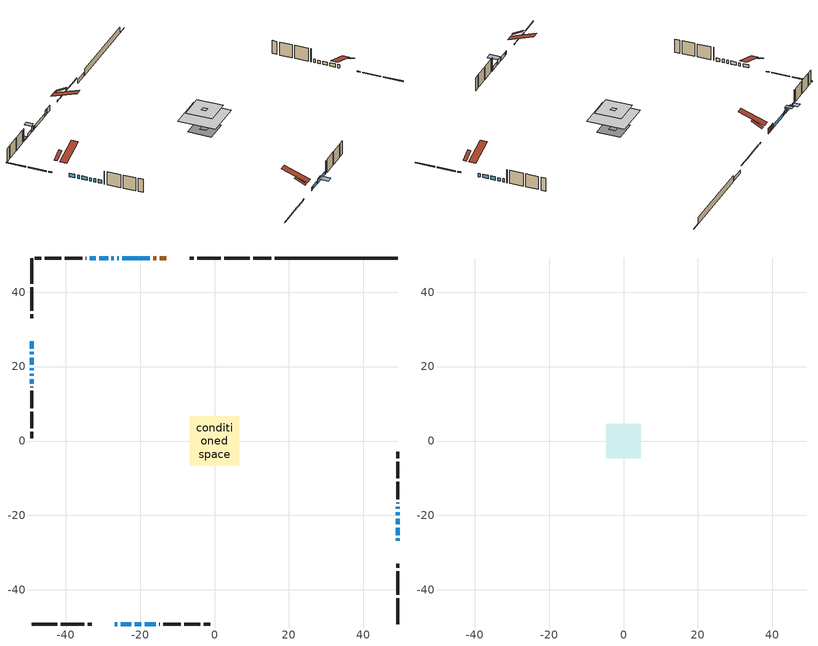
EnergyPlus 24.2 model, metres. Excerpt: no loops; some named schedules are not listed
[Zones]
conditioned space
 floor outside (Floor1 construction): -1.04,-1.04 -1.04,1.04 1.04,1.04 1.04,-1.04 z1.18
 floor outside (Floor10 construction): -0.44,-0.44 -0.44,0.44 0.44,0.44 0.44,-0.44 z1.18
 floor outside (Floor2 construction): -0.46,-0.46 -0.46,0.46 0.46,0.46 0.46,-0.46 z1.18
 floor outside (Floor3 construction): -0.3,-0.3 -0.3,0.3 0.3,0.3 0.3,-0.3 z1.18
 floor outside (Floor6 construction): -0.32,-0.32 -0.32,0.32 0.32,0.32 0.32,-0.32 z1.18
 floor outside (Floor7 construction): -0.29,-0.29 -0.29,0.29 0.29,0.29 0.29,-0.29 z1.18
 floor outside (Floor8 construction): -0.28,-0.28 -0.28,0.28 0.28,0.28 0.28,-0.28 z1.18
 floor outside (Floor9 construction): -0.29,-0.29 -0.29,0.29 0.29,0.29 0.29,-0.29 z1.18
 floor adiabatic (Floor16 construction): -1.14,-1.14 -1.14,1.14 1.14,1.14 1.14,-1.14 z1.18
 floor adiabatic (AdiabaticFloorConstruction): -6.6,-6.6 -6.6,6.6 6.6,6.6 6.6,-6.6 z3.62
 floor foundation (Slab1 construction): -4.2,-4.2 -4.2,4.2 4.2,4.2 4.2,-4.2 z-1.18
 floor foundation (Slab2 construction): -1.14,-1.14 -1.14,1.14 1.14,1.14 1.14,-1.14 z-1.05
 wall outside (RimJoist1 construction): 9.52,49.17 2.62,49.17 / -49.17,-49.17 -42.27,-49.17 / -49.17,49.17 -49.17,42.27 / 49.17,-49.17 49.17,-42.27 z1.18:1.48
 wall outside (RimJoist2 construction): 1.69,49.17 -4.69,49.17 / -41.34,-49.17 -34.96,-49.17 / -49.17,41.34 -49.17,34.96 / 49.17,-41.34 49.17,-34.96 z1.18:1.48
 wall outside (RimJoist3 construction): -5.62,49.17 -6.61,49.17 / -34.04,-49.17 -33.04,-49.17 / -49.17,34.04 -49.17,33.04 / 49.17,-34.04 49.17,-33.04 z1.18:1.48
 wall outside (AdiabaticWallConstruction 1): -12.9,49.17 -14.77,49.17 / -15.7,49.17 -16.51,49.17 z1.18:3.21
 wall outside (AdiabaticWallConstruction): -26.76,-49.17 -26.12,-49.17 / -49.17,26.75 -49.17,24.85 / -17.44,49.17 -24.75,49.17 / -25.68,49.17 -26.19,49.17 / -49.17,23.92 -49.17,23.36 / 49.17,-26.76 49.17,-26.19 / -28.61,49.17 -31.03,49.17 / -25.19,-49.17 -22.4,-49.17 / -49.17,22.43 -49.17,20.53 / 49.17,-25.27 49.17,-23.36 / 49.17,-22.43 49.17,-20.84 / 49.17,-19.92 49.17,-19.12 / -49.17,19.6 -49.17,19.04 / -49.17,18.11 -49.17,17.54 / 49.17,-18.19 49.17,-17.63 / -49.17,16.61 -49.17,15.45 / -18.72,-49.17 -15.81,-49.17 z1.18:2.4; -27.12,49.17 -27.68,49.17 z1.18:3.21; -21.48,-49.17 -19.65,-49.17 z1.18:2.7; -31.95,49.17 -33.56,49.17 z1.18:1.49
 wall outside (Wall1 construction): -34.48,49.17 -34.6,49.17 / -14.88,-49.17 -14.77,-49.17 / -49.17,14.52 -49.17,14.4 / 49.17,-16.7 49.17,-16.59 z1.18:6.06
 wall outside (Wall2 construction): -35.53,49.17 -40.26,49.17 / -13.84,-49.17 -9.11,-49.17 / -49.17,13.48 -49.17,8.75 / 49.17,-15.66 49.17,-10.93 z1.18:6.06
 wall outside (Wall3 construction): -41.19,49.17 -45.57,49.17 / -8.18,-49.17 -3.79,-49.17 / -49.17,7.82 -49.17,3.43 / 49.17,-10 49.17,-5.61 z1.18:6.06
 wall outside (Wall4 construction): -46.5,49.17 -48.24,49.17 / -2.86,-49.17 -1.12,-49.17 / -49.17,2.5 -49.17,0.76 / 49.17,-4.68 49.17,-2.95 z1.18:6.06
 wall foundation (FoundationWall1 construction): 16.22,49.17,-1.18 16.22,49.17,1.18 45.31,49.17,1.18 45.31,49.17,-1.08 49.17,49.17,-1.08 49.17,49.17,-1.18
 wall foundation (FoundationWall2 construction): 15.29,49.17 10.45,49.17 z-1.05:0.15
 window (WindowConstruction 12): -26.75,-49.17 -26.12,-49.17 z1.18:2.4
 window (WindowConstruction 3): -49.17,26.75 -49.17,24.85 z1.18:2.4
 window (WindowConstruction 4): -17.44,49.17 -24.75,49.17 z1.18:2.4
 window (WindowConstruction 5): -25.68,49.17 -26.19,49.17 z1.18:2.4
 window (WindowConstruction 13): -27.12,49.17 -27.68,49.17 z1.18:3.21
 window (WindowConstruction 6): -49.17,23.92 -49.17,23.36 z1.18:2.4
 window (WindowConstruction 7): 49.17,-26.75 49.17,-26.2 z1.18:2.4
 window (WindowConstruction 8): -28.61,49.17 -31.02,49.17 z1.18:2.4
 window (WindowConstruction 9): -25.19,-49.17 -22.4,-49.17 z1.18:2.4
 window (WindowConstruction 10): -49.17,22.43 -49.17,20.53 z1.18:2.4
 window (WindowConstruction 11): 49.17,-25.27 49.17,-23.36 z1.18:2.4
 window (WindowConstruction 15): 49.17,-22.43 49.17,-20.84 z1.18:2.4
 window (WindowConstruction 16): -21.48,-49.17 -19.65,-49.17 z1.18:2.7
 window (WindowConstruction 17): 49.17,-19.91 49.17,-19.12 z1.18:2.4
 window (WindowConstruction 14): -31.95,49.17 -33.55,49.17 z1.18:1.48
 window (WindowConstruction 18): -49.17,19.6 -49.17,19.04 z1.18:2.4
 window (WindowConstruction 19): -49.17,18.11 -49.17,17.54 z1.18:2.4
 window (WindowConstruction): 49.17,-18.19 49.17,-17.63 z1.18:2.4
 window (WindowConstruction 1): -49.17,16.61 -49.17,15.45 z1.18:2.4
 window (WindowConstruction 2): -18.72,-49.17 -15.81,-49.17 z1.18:2.4
 door (Door): -12.9,49.17 -14.77,49.17 z1.18:3.21
 door (Door 1): -15.7,49.17 -16.51,49.17 z1.18:3.21
 ceiling adiabatic (AdiabaticFloorConstruction): 6.6,-6.6 6.6,6.6 -6.6,6.6 -6.6,-6.6 z3.62
 roof outside (Roof1 construction): -8.6,49.17,6.06 -8.6,45.38,7.95 -7.54,45.38,7.95 -7.54,49.17,6.06; -31.05,-49.17,6.06 -31.05,-45.38,7.95 -32.11,-45.38,7.95 -32.11,-49.17,6.06; -49.17,31.05,6.06 -45.38,31.05,7.95 -45.38,32.11,7.95 -49.17,32.11,6.06; 49.17,-31.05,6.06 45.38,-31.05,7.95 45.38,-32.11,7.95 49.17,-32.11,6.06
attic - vented
 floor to conditioned space (Floor11 construction Reversed): -0.75,-0.75 -0.75,0.75 0.75,0.75 0.75,-0.75 z6.06
 floor to conditioned space (Floor15 construction Reversed): -4.7,-4.7 -4.7,4.7 4.7,4.7 4.7,-4.7 z6.06
 roof outside (Roof2 construction): -11.97,49.17,6.06 -11.97,39.91,9.14 -9.53,39.91,9.14 -9.53,49.17,6.06; -27.68,-49.17,6.06 -27.68,-39.91,9.14 -30.12,-39.91,9.14 -30.12,-49.17,6.06; -49.17,27.68,6.06 -39.91,27.68,9.14 -39.91,30.12,9.14 -49.17,30.12,6.06; 49.17,-27.68,6.06 39.91,-27.68,9.14 39.91,-30.12,9.14 49.17,-30.12,6.06
shading: -28.14,49.17 -26.66,49.17 -26.66,51.61 -28.14,51.61 z3.67; -19.5,-49.17 -21.62,-49.17 -21.62,-52.83 -19.5,-52.83 z2.85; -33.7,49.17 -31.8,49.17 -31.8,51.61 -33.7,51.61 z1.63
[Building]
Building 1: Terrain=Suburbs
[Site:Location]
Vancouver Intl AP_BC: Latitude {deg}=49.19; Longitude {deg}=-123.18; Time Zone {hr}=-8; Elevation {m}=4; Keep Site Location Information=Yes
[Site:GroundTemperature:Shallow]
8.06451, 6.96315, 6.87495, 7.3976, 9.49575, 11.5841, 13.3946, 14.5416, 14.639, 13.7062, 11.9418, 9.91751
[Site:WaterMainsTemperature]
Calculation Method=Schedule; Temperature Schedule=mains temperature schedule
[Material] Roughness=Rough; Thermal Absorptance=0.9
Name | Thickness {m} | Conductivity {W/m-K} | Density {kg/m3} | Specific Heat {J/kg-K} | Solar Absorptance | Visible Absorptance
asphalt or fiberglass shingles | 0.00635 | 0.162714 | 1121.4 | 1465.45 | 0.4 | 0.4
ceiling loosefill ins | 0.169333 | 0.0480833 | 16.02 | 1046.75 | 0.7 | 0.7
ceiling loosefill ins 1 | 0.254 | 0.0480833 | 16.02 | 1046.75 | 0.7 | 0.7
ceiling stud and cavity | 0.1397 | 0.131571 | 65.682 | 1177.47 | 0.7 | 0.7
ceiling stud and cavity 1 | 0.1397 | 0.138459 | 65.682 | 1177.47 | 0.7 | 0.7
concrete 4.0 in. | 0.1016 | 1.803125 | 2242.8 | 837.4 | 0.7 | 0.7
concrete 8.0 in. | 0.2032 | 1.803125 | 2242.8 | 837.4 | 0.7 | 0.7
door material | 0.04445 | 0.0451087 | 512.64 | 1214.23 | 0.7 | 0.7
exterior vertical ins | 0.0436689 | 0.029427 | 32.04 | 1214.23 | 0.7 | 0.7
exterior vertical ins 1 | 0.0378777 | 0.029427 | 32.04 | 1214.23 | 0.7 | 0.7
floor covering | 0.0127 | 0.0433444 | 54.468 | 1339.84 | 0.6 | 0.6
floor covering 1 | 0.0127 | 9.015625 | 54.468 | 1339.84 | 0.6 | 0.6
floor rigid ins; interior horizontal ins; interior horizontal ins 1; roof rigid ins; wall rigid ins | 0.051816 | 0.029427 | 32.04 | 1214.23 | 0.7 | 0.7
floor rigid ins 1; wall rigid ins 1 | 0.512978 | 0.029427 | 32.04 | 1214.23 | 0.7 | 0.7
floor stud and cavity | 0.1397 | 0.0864058 | 92.3553 | 1139.71 | 0.7 | 0.7
floor stud and cavity 1 | 0.1397 | 0.0869741 | 92.3553 | 1139.71 | 0.7 | 0.7
floor stud and cavity 2 | 0.1397 | 0.0859378 | 92.3553 | 1139.71 | 0.7 | 0.7
floor stud and cavity 3 | 0.1397 | 0.0865944 | 92.3553 | 1139.71 | 0.7 | 0.7
floor stud and cavity 4 | 0.1397 | 0.0845638 | 92.3553 | 1139.71 | 0.7 | 0.7
floor stud and cavity 5 | 0.1397 | 0.086218 | 92.3553 | 1139.71 | 0.7 | 0.7
floor stud and cavity 6 | 0.1397 | 0.0855671 | 92.3553 | 1139.71 | 0.7 | 0.7
floor stud and cavity 7 | 0.0889 | 0.249691 | 50.32683 | 1063.81 | 0.7 | 0.7
floor stud and cavity 8 | 0.1397 | 1.75129 | 37.0049 | 1207.88 | 0.7 | 0.7
furniture material conditioned space 1 | 0.1524 | 0.115458 | 640.8 | 1214.23 | 0.6 | 0.6
gypsum board | 0.0127 | 0.160291 | 801 | 837.4 | 0.6 | 0.6
gypsum board 1 | 0.0127 | 0.160291 | 801 | 837.4 | 0.7 | 0.7
osb sheathing 0.5 in. | 0.0127 | 0.115458 | 512.64 | 1214.23 | 0.7 | 0.7
osb sheathing 0.75 in. | 0.01905 | 0.115458 | 512.64 | 1214.23 | 0.7 | 0.7
osb sheathing 2.0 in. | 0.0508 | 0.115458 | 512.64 | 1214.23 | 0.7 | 0.7
rim joist stud and cavity | 0.0508 | 0.0451784 | 125.044 | 1163.47 | 0.6 | 0.6
rim joist stud and cavity 1 | 0.0508 | 0.0310022 | 125.044 | 1163.47 | 0.6 | 0.6
rim joist stud and cavity 2 | 0.0508 | 0.0314072 | 125.044 | 1163.47 | 0.6 | 0.6
roof stud and cavity | 0.2032 | 0.174025 | 78.34581 | 1123.46 | 0.7 | 0.7
wall stud and cavity | 0.1397 | 0.0723889 | 139.0536 | 1170.24 | 0.7 | 0.7
wall stud and cavity 1 | 0.1397 | 0.217966 | 139.0536 | 1170.24 | 0.7 | 0.7
wall stud and cavity 2 | 0.1397 | 0.224759 | 139.0536 | 1170.24 | 0.7 | 0.7
wall stud and cavity 3 | 0.1397 | 0.319716 | 139.0536 | 1170.24 | 0.7 | 0.7
wall stud and cavity 4 | 0.0889 | 0.380278 | 52.3479 | 1209.89 | 0.7 | 0.7
wall stud and cavity 5 | 0.0889 | 0.391764 | 83.0341 | 1211.67 | 0.7 | 0.7
wood siding | 0.0254 | 0.102417 | 544.68 | 1172.36 | 0.4 | 0.4
wood siding 1; wood siding 2; wood siding 3 | 0.0254 | 0.102417 | 544.68 | 1172.36 | 0.7 | 0.7
[WindowMaterial:SimpleGlazingSystem]
Name | U-Factor {W/m2-K} | Solar Heat Gain Coefficient
WindowMaterial | 3.02467 | 0.48
WindowMaterial 1 | 3.02183 | 0.49
WindowMaterial 10 | 3.06271 | 0.54
WindowMaterial 11 | 3.00196 | 0.53
WindowMaterial 12 | 2.97868 | 0.56
WindowMaterial 13 | 2.96448 | 0.56
WindowMaterial 14 | 3.03376 | 0.47
WindowMaterial 2 | 2.989467 | 0.54
WindowMaterial 3 | 2.95142 | 0.6
WindowMaterial 4 | 3.02467 | 0.44
WindowMaterial 5 | 2.99571 | 0.51
WindowMaterial 6 | 3.02013 | 0.49
WindowMaterial 7 | 3.01388 | 0.5
WindowMaterial 8 | 4.21194 | 0.66
WindowMaterial 9 | 3.08145 | 0.53
[Construction]
AdiabaticFloorConstruction: floor stud and cavity 8, floor rigid ins 1, osb sheathing 0.75 in., floor covering
AdiabaticWallConstruction: wood siding 2, wall rigid ins 1, wall stud and cavity 4, gypsum board
AdiabaticWallConstruction 1: wood siding 3, wall rigid ins 1, wall stud and cavity 4, gypsum board
Door; Door 1: door material
Floor1 construction: floor stud and cavity, floor rigid ins, osb sheathing 0.75 in., floor covering
Floor10 construction: floor stud and cavity 6, floor rigid ins, osb sheathing 0.75 in., floor covering
Floor11 construction Reversed: gypsum board, ceiling stud and cavity, ceiling loosefill ins
Floor15 construction Reversed: gypsum board, ceiling stud and cavity 1, ceiling loosefill ins 1
Floor16 construction: floor stud and cavity 7, floor covering 1
Floor2 construction: floor stud and cavity 1, floor rigid ins, osb sheathing 0.75 in., floor covering
Floor3 construction; Floor7 construction: floor stud and cavity 2, floor rigid ins, osb sheathing 0.75 in., floor covering
Floor6 construction: floor stud and cavity 3, floor rigid ins, osb sheathing 0.75 in., floor covering
Floor8 construction: floor stud and cavity 4, floor rigid ins, osb sheathing 0.75 in., floor covering
Floor9 construction: floor stud and cavity 5, floor rigid ins, osb sheathing 0.75 in., floor covering
FoundationWall1 construction; FoundationWall2 construction: concrete 8.0 in., gypsum board 1
furniture construction conditioned space 1: furniture material conditioned space 1
PartitionWallConstruction: gypsum board, wall stud and cavity 5, gypsum board
RimJoist1 construction: wood siding 1, osb sheathing 2.0 in., rim joist stud and cavity
RimJoist2 construction: wood siding 1, osb sheathing 2.0 in., rim joist stud and cavity 1
RimJoist3 construction: wood siding 1, osb sheathing 2.0 in., rim joist stud and cavity 2
Roof1 construction: asphalt or fiberglass shingles, roof rigid ins, osb sheathing 0.75 in., roof stud and cavity, gypsum board
Roof2 construction: asphalt or fiberglass shingles
Slab1 construction; Slab2 construction: concrete 4.0 in.
Wall1 construction: wood siding, osb sheathing 0.5 in., wall stud and cavity, gypsum board
Wall2 construction: wood siding, wall rigid ins, osb sheathing 0.5 in., wall stud and cavity 1, gypsum board
Wall3 construction: wood siding, wall rigid ins, osb sheathing 0.5 in., wall stud and cavity 2, gypsum board
Wall4 construction: wood siding, wall rigid ins, osb sheathing 0.5 in., wall stud and cavity 3, gypsum board
WindowConstruction; WindowConstruction 18; WindowConstruction 6: WindowMaterial
WindowConstruction 1; WindowConstruction 2: WindowMaterial 1
WindowConstruction 10; WindowConstruction 11; WindowConstruction 3: WindowMaterial 2
WindowConstruction 12: WindowMaterial 8
WindowConstruction 13: WindowMaterial 9
WindowConstruction 14: WindowMaterial 10
WindowConstruction 15: WindowMaterial 11
WindowConstruction 16: WindowMaterial 12
WindowConstruction 17: WindowMaterial 13
WindowConstruction 19: WindowMaterial 14
WindowConstruction 4: WindowMaterial 3
WindowConstruction 5: WindowMaterial 4
WindowConstruction 7: WindowMaterial 5
WindowConstruction 8: WindowMaterial 6
WindowConstruction 9: WindowMaterial 7
[Zone] Multiplier=1; Part of Total Floor Area=Yes
Name | Volume {m3}
attic - vented | 45.3304
conditioned space | 676.7
[Space]
Name | Zone | Volume {m3}
attic - vented 1 | attic - vented | 45.3304
conditioned space 1 | conditioned space | 676.7
[ZoneInfiltration:EffectiveLeakageArea]
infil attic - vented 1: Zone or Space=attic - vented 1; Schedule=Always On Discrete; Effective Air Leakage Area {cm2}=3742.34; Stack Coefficient=0.000214706; Wind Coefficient=9.90015e-06
[ZoneMixing]
whole house fan mix: Zone or Space=attic - vented; Schedule=Always On Continuous; Design Flow Rate Calculation Method=Flow/Zone; Design Flow Rate {m3/s}=0; Source Zone or Space=conditioned space
[SurfaceProperty:ExposedFoundationPerimeter] Exposed Perimeter Calculation Method=TotalExposedPerimeter
Name | Total Exposed Perimeter {m}
Slab1 | 32.949
Slab2 | 4.84602
[InternalMass] Zone or ZoneList=conditioned space; Space or SpaceList=conditioned space 1
Name | Construction | Surface Area {m2}
furniture mass conditioned space 1 | furniture construction conditioned space 1 | 105.008
partition wall mass | PartitionWallConstruction | 257.519
[Lights]
interior lighting: Zone or ZoneList or Space or SpaceList=conditioned space 1; Schedule=interior lighting schedule; Design Level Calculation Method=LightingLevel; Lighting Level {W}=343.2; Return Air Fraction=0; Fraction Radiant=0.6; Fraction Visible=0.2; Fraction Replaceable=1
[People]
occupants: Zone or ZoneList or Space or SpaceList=conditioned space 1; Number of People Schedule=occupants schedule; Number of People Calculation Method=People; Number of People=3; Fraction Radiant=0.314171; Sensible Heat Fraction=0.56303; Activity Level Schedule=occupants activity schedule; Carbon Dioxide Generation Rate {m3/s-W}=0; Enable ASHRAE 55 Comfort Warnings=No; Mean Radiant Temperature Calculation Type=EnclosureAveraged
[ElectricEquipment] Zone or ZoneList or Space or SpaceList=conditioned space 1; Design Level Calculation Method=EquipmentLevel
Name | Schedule | Design Level {W} | Fraction Latent | Fraction Radiant | Fraction Lost
clothes dryer | clothes dryer schedule | 140.772 | 0.015 | 0.081 | 0.85
clothes washer | clothes washer schedule | 32.1985 | 0.03 | 0.162 | 0.7
cooking range | cooking range schedule | 215.147 | 0.08 | 0.432 | 0.2
dishwasher | dishwasher schedule | 66.8632 | 0.3 | 0.18 | 0.4
fridge | fridge schedule | 72.9452 | 0 | 0.6 | 0
mech vent bath fan 0 | mech vent bath fan 0 schedule | 50.2 | 0 | 0 | 1
mech vent bath fan 1 | mech vent bath fan 1 schedule | 50.2 | 0 | 0 | 1
mech vent house fan | mech vent house fan schedule | 0 | 0 | 0 | 1
mech vent house fan cfis | mech vent house fan cfis schedule | 0 | 0 | 0 | 0
mech vent range fan 0 | mech vent range fan 0 schedule | 57 | 0 | 0 | 1
misc plug loads | misc plug loads schedule | 494.7 | 0.045 | 0.513 | 0.1
whole house fan | Always On Discrete | 0 | 0 | 0 | 1
[OtherEquipment] Zone or ZoneList or Space or SpaceList=conditioned space 1; Design Level Calculation Method=EquipmentLevel
Name | Fuel Type | Schedule | Design Level {W} | Fraction Latent | Fraction Radiant | Fraction Lost
clothes dryer 1 | Electricity | clothes dryer schedule | 0 | 0.015 | 0.081 | 0.85
cooking range 1 | Electricity | cooking range schedule | 0 | 0.08 | 0.432 | 0.2
general water use latent | None | general water use schedule | 62.594 | 1 | 0 | 0
general water use sensible | None | general water use schedule | -61.6891 | 0 | 0.6 | 0
mech vent house fan latent load | None | Always On Discrete | 0 | 1 | 0 | 0
mech vent house fan sensible load | None | Always On Discrete | 0 | 0 | 0 | 0
water heater energy adjustment1 | NaturalGas | Always On Discrete | 0.01 | 0 | 0 | 1
[ZoneInfiltration:DesignFlowRate] Zone or ZoneList or Space or SpaceList=conditioned space 1; Schedule=Always On Discrete; Design Flow Rate Calculation Method=Flow/Zone; Design Flow Rate {m3/s}=0
infil flow; natural vent flow; whole house fan flow
[Foundation:Kiva] Initial Indoor Air Temperature {C}=18; Interior Horizontal Insulation Depth {m}=0; Interior Horizontal Insulation Width {m}=0.599999; Wall Depth Below Slab {m}=0.2032; Custom Block X Position 1 {m}=0.2159; Custom Block Z Position 1 {m}=0
Name | Interior Horizontal Insulation Material | Wall Height Above Grade {m} | Custom Block Material Name 1 | Custom Block Depth 1 {m}
Foundation Kiva 1 | interior horizontal ins | 1.18 | exterior vertical ins | 2.36001
Foundation Kiva 2 | interior horizontal ins 1 | 0.149992 | exterior vertical ins 1 | 1.2
[Foundation:Kiva:Settings]
Soil Conductivity {W/m-K}=0.849921; Soil Density {kg/m3}=1842.3; Soil Specific Heat {J/kg-K}=418.7; Ground Solar Absorptivity=0.9; Ground Thermal Absorptivity=0.9; Ground Surface Roughness {m}=0.03; Far-Field Width {m}=40; Deep-Ground Boundary Condition=ZeroFlux; Deep-Ground Depth {m}=40; Minimum Cell Dimension {m}=0.2; Maximum Cell Growth Coefficient=3; Simulation Timestep=Timestep
[Exterior:Lights]
exterior lighting: Schedule=exterior lighting schedule; Design Level {W}=75.6
[Schedule:Constant]
Name | Hourly Value
Always On Continuous; mech vent house fan schedule; mech vent house fan cfis schedule; Always On Discrete | 1
occupants activity schedule | 117.228
fridge schedule | 0
[Schedule:Week:Daily]
interior lighting schedule Week Rule - Jan1-Jan27: interior lighting schedule day, interior lighting schedule day, interior lighting schedule day, interior lighting schedule day, interior lighting schedule day, interior lighting schedule day, interior lighting schedule day, interior lighting schedule default day, interior lighting schedule default day, interior lighting schedule default day, interior lighting schedule default day, interior lighting schedule default day
interior lighting schedule Week Rule - Jan28-Feb3: interior lighting schedule day, interior lighting schedule day, interior lighting schedule day, interior lighting schedule day, interior lighting schedule day 1, interior lighting schedule day 1, interior lighting schedule day 1, interior lighting schedule default day, interior lighting schedule default day, interior lighting schedule default day, interior lighting schedule default day, interior lighting schedule default day
interior lighting schedule Week Rule - Feb4-Feb24: interior lighting schedule day 1, interior lighting schedule day 1, interior lighting schedule day 1, interior lighting schedule day 1, interior lighting schedule day 1, interior lighting schedule day 1, interior lighting schedule day 1, interior lighting schedule default day, interior lighting schedule default day, interior lighting schedule default day, interior lighting schedule default day, interior lighting schedule default day
interior lighting schedule Week Rule - Feb25-Mar3: interior lighting schedule day 1, interior lighting schedule day 1, interior lighting schedule day 1, interior lighting schedule day 1, interior lighting schedule day 2, interior lighting schedule day 2, interior lighting schedule day 2, interior lighting schedule default day, interior lighting schedule default day, interior lighting schedule default day, interior lighting schedule default day, interior lighting schedule default day
interior lighting schedule Week Rule - Mar4-Mar31: interior lighting schedule day 2, interior lighting schedule day 2, interior lighting schedule day 2, interior lighting schedule day 2, interior lighting schedule day 2, interior lighting schedule day 2, interior lighting schedule day 2, interior lighting schedule default day, interior lighting schedule default day, interior lighting schedule default day, interior lighting schedule default day, interior lighting schedule default day
interior lighting schedule Week Rule - Apr1-Apr28: interior lighting schedule day 3, interior lighting schedule day 3, interior lighting schedule day 3, interior lighting schedule day 3, interior lighting schedule day 3, interior lighting schedule day 3, interior lighting schedule day 3, interior lighting schedule default day, interior lighting schedule default day, interior lighting schedule default day, interior lighting schedule default day, interior lighting schedule default day
interior lighting schedule Week Rule - Apr29-May5: interior lighting schedule day 3, interior lighting schedule day 3, interior lighting schedule day 4, interior lighting schedule day 4, interior lighting schedule day 4, interior lighting schedule day 4, interior lighting schedule day 4, interior lighting schedule default day, interior lighting schedule default day, interior lighting schedule default day, interior lighting schedule default day, interior lighting schedule default day
interior lighting schedule Week Rule - May6-May26: interior lighting schedule day 4, interior lighting schedule day 4, interior lighting schedule day 4, interior lighting schedule day 4, interior lighting schedule day 4, interior lighting schedule day 4, interior lighting schedule day 4, interior lighting schedule default day, interior lighting schedule default day, interior lighting schedule default day, interior lighting schedule default day, interior lighting schedule default day
interior lighting schedule Week Rule - May27-Jun2: interior lighting schedule day 4, interior lighting schedule day 4, interior lighting schedule day 4, interior lighting schedule day 4, interior lighting schedule day 4, interior lighting schedule day 5, interior lighting schedule day 5, interior lighting schedule default day, interior lighting schedule default day, interior lighting schedule default day, interior lighting schedule default day, interior lighting schedule default day
interior lighting schedule Week Rule - Jun3-Jun30: interior lighting schedule day 5, interior lighting schedule day 5, interior lighting schedule day 5, interior lighting schedule day 5, interior lighting schedule day 5, interior lighting schedule day 5, interior lighting schedule day 5, interior lighting schedule default day, interior lighting schedule default day, interior lighting schedule default day, interior lighting schedule default day, interior lighting schedule default day
interior lighting schedule Week Rule - Jul1-Jul28: interior lighting schedule day 6, interior lighting schedule day 6, interior lighting schedule day 6, interior lighting schedule day 6, interior lighting schedule day 6, interior lighting schedule day 6, interior lighting schedule day 6, interior lighting schedule default day, interior lighting schedule default day, interior lighting schedule default day, interior lighting schedule default day, interior lighting schedule default day
interior lighting schedule Week Rule - Jul29-Aug4: interior lighting schedule day 6, interior lighting schedule day 6, interior lighting schedule day 6, interior lighting schedule day 7, interior lighting schedule day 7, interior lighting schedule day 7, interior lighting schedule day 7, interior lighting schedule default day, interior lighting schedule default day, interior lighting schedule default day, interior lighting schedule default day, interior lighting schedule default day
interior lighting schedule Week Rule - Aug5-Aug25: interior lighting schedule day 7, interior lighting schedule day 7, interior lighting schedule day 7, interior lighting schedule day 7, interior lighting schedule day 7, interior lighting schedule day 7, interior lighting schedule day 7, interior lighting schedule default day, interior lighting schedule default day, interior lighting schedule default day, interior lighting schedule default day, interior lighting schedule default day
interior lighting schedule Week Rule - Aug26-Sep1: interior lighting schedule day 7, interior lighting schedule day 7, interior lighting schedule day 7, interior lighting schedule day 7, interior lighting schedule day 7, interior lighting schedule day 7, interior lighting schedule day 8, interior lighting schedule default day, interior lighting schedule default day, interior lighting schedule default day, interior lighting schedule default day, interior lighting schedule default day
interior lighting schedule Week Rule - Sep2-Sep29: interior lighting schedule day 8, interior lighting schedule day 8, interior lighting schedule day 8, interior lighting schedule day 8, interior lighting schedule day 8, interior lighting schedule day 8, interior lighting schedule day 8, interior lighting schedule default day, interior lighting schedule default day, interior lighting schedule default day, interior lighting schedule default day, interior lighting schedule default day
interior lighting schedule Week Rule - Sep30-Oct6: interior lighting schedule day 8, interior lighting schedule day 9, interior lighting schedule day 9, interior lighting schedule day 9, interior lighting schedule day 9, interior lighting schedule day 9, interior lighting schedule day 9, interior lighting schedule default day, interior lighting schedule default day, interior lighting schedule default day, interior lighting schedule default day, interior lighting schedule default day
interior lighting schedule Week Rule - Oct7-Oct27: interior lighting schedule day 9, interior lighting schedule day 9, interior lighting schedule day 9, interior lighting schedule day 9, interior lighting schedule day 9, interior lighting schedule day 9, interior lighting schedule day 9, interior lighting schedule default day, interior lighting schedule default day, interior lighting schedule default day, interior lighting schedule default day, interior lighting schedule default day
interior lighting schedule Week Rule - Oct28-Nov3: interior lighting schedule day 9, interior lighting schedule day 9, interior lighting schedule day 9, interior lighting schedule day 9, interior lighting schedule day 10, interior lighting schedule day 10, interior lighting schedule day 10, interior lighting schedule default day, interior lighting schedule default day, interior lighting schedule default day, interior lighting schedule default day, interior lighting schedule default day
interior lighting schedule Week Rule - Nov4-Nov24: interior lighting schedule day 10, interior lighting schedule day 10, interior lighting schedule day 10, interior lighting schedule day 10, interior lighting schedule day 10, interior lighting schedule day 10, interior lighting schedule day 10, interior lighting schedule default day, interior lighting schedule default day, interior lighting schedule default day, interior lighting schedule default day, interior lighting schedule default day
interior lighting schedule Week Rule - Nov25-Dec1: interior lighting schedule day 10, interior lighting schedule day 10, interior lighting schedule day 10, interior lighting schedule day 10, interior lighting schedule day 10, interior lighting schedule day 10, interior lighting schedule day 11, interior lighting schedule default day, interior lighting schedule default day, interior lighting schedule default day, interior lighting schedule default day, interior lighting schedule default day
interior lighting schedule Week Rule - Dec2-Dec31: interior lighting schedule day 11, interior lighting schedule day 11, interior lighting schedule day 11, interior lighting schedule day 11, interior lighting schedule day 11, interior lighting schedule day 11, interior lighting schedule day 11, interior lighting schedule default day, interior lighting schedule default day, interior lighting schedule default day, interior lighting schedule default day, interior lighting schedule default day
occupants schedule Week Rule - Jan1-Dec31: occupants schedule day, occupants schedule day, occupants schedule day, occupants schedule day, occupants schedule day, occupants schedule day, occupants schedule day, occupants schedule default day, occupants schedule default day, occupants schedule default day, occupants schedule default day, occupants schedule default day
clothes dryer schedule Week Rule - Jan1-Dec31: clothes dryer schedule day, clothes dryer schedule day, clothes dryer schedule day, clothes dryer schedule day, clothes dryer schedule day, clothes dryer schedule day, clothes dryer schedule day, clothes dryer schedule default day, clothes dryer schedule default day, clothes dryer schedule default day, clothes dryer schedule default day, clothes dryer schedule default day
clothes washer schedule Week Rule - Jan1-Dec31: clothes washer schedule day, clothes washer schedule day, clothes washer schedule day, clothes washer schedule day, clothes washer schedule day, clothes washer schedule day, clothes washer schedule day, clothes washer schedule default day, clothes washer schedule default day, clothes washer schedule default day, clothes washer schedule default day, clothes washer schedule default day
cooking range schedule Week Rule - Jan1-Dec31: cooking range schedule day, cooking range schedule day, cooking range schedule day, cooking range schedule day, cooking range schedule day, cooking range schedule day, cooking range schedule day, cooking range schedule default day, cooking range schedule default day, cooking range schedule default day, cooking range schedule default day, cooking range schedule default day
dishwasher schedule Week Rule - Jan1-Dec31: dishwasher schedule day, dishwasher schedule day, dishwasher schedule day, dishwasher schedule day, dishwasher schedule day, dishwasher schedule day, dishwasher schedule day, dishwasher schedule default day, dishwasher schedule default day, dishwasher schedule default day, dishwasher schedule default day, dishwasher schedule default day
mech vent bath fan 0 schedule Week Rule - Jan1-Dec31: mech vent bath fan 0 schedule day, mech vent bath fan 0 schedule day, mech vent bath fan 0 schedule day, mech vent bath fan 0 schedule day, mech vent bath fan 0 schedule day, mech vent bath fan 0 schedule day, mech vent bath fan 0 schedule day, mech vent bath fan 0 schedule default day, mech vent bath fan 0 schedule default day, mech vent bath fan 0 schedule default day, mech vent bath fan 0 schedule default day, mech vent bath fan 0 schedule default day
mech vent bath fan 1 schedule Week Rule - Jan1-Dec31: mech vent bath fan 1 schedule day, mech vent bath fan 1 schedule day, mech vent bath fan 1 schedule day, mech vent bath fan 1 schedule day, mech vent bath fan 1 schedule day, mech vent bath fan 1 schedule day, mech vent bath fan 1 schedule day, mech vent bath fan 1 schedule default day, mech vent bath fan 1 schedule default day, mech vent bath fan 1 schedule default day, mech vent bath fan 1 schedule default day, mech vent bath fan 1 schedule default day
mech vent range fan 0 schedule Week Rule - Jan1-Dec31: mech vent range fan 0 schedule day, mech vent range fan 0 schedule day, mech vent range fan 0 schedule day, mech vent range fan 0 schedule day, mech vent range fan 0 schedule day, mech vent range fan 0 schedule day, mech vent range fan 0 schedule day, mech vent range fan 0 schedule default day, mech vent range fan 0 schedule default day, mech vent range fan 0 schedule default day, mech vent range fan 0 schedule default day, mech vent range fan 0 schedule default day
[Schedule:Year]
interior lighting schedule: interior lighting schedule Week Rule - Jan1-Jan27, 1, 1, 1, 27, interior lighting schedule Week Rule - Jan28-Feb3, 1, 28, 2, 3, interior lighting schedule Week Rule - Feb4-Feb24, 2, 4, 2, 24, interior lighting schedule Week Rule - Feb25-Mar3, 2, 25, 3, 3, interior lighting schedule Week Rule - Mar4-Mar31, 3, 4, 3, 31, interior lighting schedule Week Rule - Apr1-Apr28, 4, 1, 4, 28, interior lighting schedule Week Rule - Apr29-May5, 4, 29, 5, 5, interior lighting schedule Week Rule - May6-May26, 5, 6, 5, 26, interior lighting schedule Week Rule - May27-Jun2, 5, 27, 6, 2, interior lighting schedule Week Rule - Jun3-Jun30, 6, 3, 6, 30, interior lighting schedule Week Rule - Jul1-Jul28, 7, 1, 7, 28, interior lighting schedule Week Rule - Jul29-Aug4, 7, 29, 8, 4, interior lighting schedule Week Rule - Aug5-Aug25, 8, 5, 8, 25, interior lighting schedule Week Rule - Aug26-Sep1, 8, 26, 9, 1, interior lighting schedule Week Rule - Sep2-Sep29, 9, 2, 9, 29, interior lighting schedule Week Rule - Sep30-Oct6, 9, 30, 10, 6, interior lighting schedule Week Rule - Oct7-Oct27, 10, 7, 10, 27, interior lighting schedule Week Rule - Oct28-Nov3, 10, 28, 11, 3, interior lighting schedule Week Rule - Nov4-Nov24, 11, 4, 11, 24, interior lighting schedule Week Rule - Nov25-Dec1, 11, 25, 12, 1, interior lighting schedule Week Rule - Dec2-Dec31, 12, 2, 12, 31
occupants schedule: occupants schedule Week Rule - Jan1-Dec31, 1, 1, 12, 31
clothes dryer schedule: clothes dryer schedule Week Rule - Jan1-Dec31, 1, 1, 12, 31
clothes washer schedule: clothes washer schedule Week Rule - Jan1-Dec31, 1, 1, 12, 31
cooking range schedule: cooking range schedule Week Rule - Jan1-Dec31, 1, 1, 12, 31
dishwasher schedule: dishwasher schedule Week Rule - Jan1-Dec31, 1, 1, 12, 31
mech vent bath fan 0 schedule: mech vent bath fan 0 schedule Week Rule - Jan1-Dec31, 1, 1, 12, 31
mech vent bath fan 1 schedule: mech vent bath fan 1 schedule Week Rule - Jan1-Dec31, 1, 1, 12, 31
mech vent range fan 0 schedule: mech vent range fan 0 schedule Week Rule - Jan1-Dec31, 1, 1, 12, 31
misc plug loads schedule: misc plug loads schedule Week Rule - Jan1-Dec31, 1, 1, 12, 31
general water use schedule: general water use schedule Week Rule - Jan1-Dec31, 1, 1, 12, 31
exterior lighting schedule: exterior lighting schedule Week Rule - Jan1-Jan27, 1, 1, 1, 27, exterior lighting schedule Week Rule - Jan28-Feb3, 1, 28, 2, 3, exterior lighting schedule Week Rule - Feb4-Feb24, 2, 4, 2, 24, exterior lighting schedule Week Rule - Feb25-Mar3, 2, 25, 3, 3, exterior lighting schedule Week Rule - Mar4-Mar31, 3, 4, 3, 31, exterior lighting schedule Week Rule - Apr1-Apr28, 4, 1, 4, 28, exterior lighting schedule Week Rule - Apr29-May5, 4, 29, 5, 5, exterior lighting schedule Week Rule - May6-May26, 5, 6, 5, 26, exterior lighting schedule Week Rule - May27-Jun2, 5, 27, 6, 2, exterior lighting schedule Week Rule - Jun3-Jun30, 6, 3, 6, 30, exterior lighting schedule Week Rule - Jul1-Jul28, 7, 1, 7, 28, exterior lighting schedule Week Rule - Jul29-Aug4, 7, 29, 8, 4, exterior lighting schedule Week Rule - Aug5-Aug25, 8, 5, 8, 25, exterior lighting schedule Week Rule - Aug26-Sep1, 8, 26, 9, 1, exterior lighting schedule Week Rule - Sep2-Sep29, 9, 2, 9, 29, exterior lighting schedule Week Rule - Sep30-Oct6, 9, 30, 10, 6, exterior lighting schedule Week Rule - Oct7-Oct27, 10, 7, 10, 27, exterior lighting schedule Week Rule - Oct28-Nov3, 10, 28, 11, 3, exterior lighting schedule Week Rule - Nov4-Nov24, 11, 4, 11, 24, exterior lighting schedule Week Rule - Nov25-Dec1, 11, 25, 12, 1, exterior lighting schedule Week Rule - Dec2-Dec31, 12, 2, 12, 31
[Schedule:Compact]
mains temperature schedule: Through: 01/01, For: AllDays, Until: 24:00, 11.375, Through: 01/02, For: AllDays, Until: 24:00, 11.3367, Through: 01/03, For: AllDays, Until: 24:00, 11.2994, Through: 01/04, For: AllDays, Until: 24:00, 11.2628, Through: 01/05, For: AllDays, Until: 24:00, 11.2267, Through: 01/06, For: AllDays, Until: 24:00, 11.1917, Through: 01/07, For: AllDays, Until: 24:00, 11.1578, Through: 01/08, For: AllDays, Until: 24:00, 11.1244, Through: 01/09, For: AllDays, Until: 24:00, 11.0917, Through: 01/10, For: AllDays, Until: 24:00, 11.06, Through: 01/11, For: AllDays, Until: 24:00, 11.0289, Through: 01/12, For: AllDays, Until: 24:00, 10.9989, Through: 01/13, For: AllDays, Until: 24:00, 10.97, Through: 01/14, For: AllDays, Until: 24:00, 10.9417, Through: 01/15, For: AllDays, Until: 24:00, 10.9139, Through: 01/16, For: AllDays, Until: 24:00, 10.8878, Through: 01/17, For: AllDays, Until: 24:00, 10.8622, Through: 01/18, For: AllDays, Until: 24:00, 10.8372, Through: 01/19, For: AllDays, Until: 24:00, 10.8133, Through: 01/20, For: AllDays, Until: 24:00, 10.7906, Through: 01/21, For: AllDays, Until: 24:00, 10.7683, Through: 01/22, For: AllDays, Until: 24:00, 10.7478, Through: 01/23, For: AllDays, Until: 24:00, 10.7272, Through: 01/24, For: AllDays, Until: 24:00, 10.7083, Through: 01/25, For: AllDays, Until: 24:00, 10.69, Through: 01/26, For: AllDays, Until: 24:00, 10.6728, Through: 01/27, For: AllDays, Until: 24:00, 10.6567, Through: 01/28, For: AllDays, Until: 24:00, 10.6411, Through: 01/29, For: AllDays, Until: 24:00, 10.6267, Through: 01/30, For: AllDays, Until: 24:00, 10.6133, Through: 01/31, For: AllDays, Until: 24:00, 10.6011, Through: 02/01, For: AllDays, Until: 24:00, 10.59, Through: 02/02, For: AllDays, Until: 24:00, 10.5794, Through: 02/03, For: AllDays, Until: 24:00, 10.57, Through: 02/04, For: AllDays, Until: 24:00, 10.5617, Through: 02/05, For: AllDays, Until: 24:00, 10.5539, Through: 02/06, For: AllDays, Until: 24:00, 10.5478, Through: 02/07, For: AllDays, Until: 24:00, 10.5422, Through: 02/08, For: AllDays, Until: 24:00, 10.5378, Through: 02/09, For: AllDays, Until: 24:00, 10.5339, Through: 02/10, For: AllDays, Until: 24:00, 10.5317, Through: 02/11, For: AllDays, Until: 24:00, 10.53, Through: 02/12, For: AllDays, Until: 24:00, 10.53, Through: 02/13, For: AllDays, Until: 24:00, 10.5306, Through: 02/14, For: AllDays, Until: 24:00, 10.5317, Through: 02/15, For: AllDays, Until: 24:00, 10.5344, Through: 02/16, For: AllDays, Until: 24:00, 10.5378, Through: 02/17, For: AllDays, Until: 24:00, 10.5428, Through: 02/18, For: AllDays, Until: 24:00, 10.5483, Through: 02/19, For: AllDays, Until: 24:00, 10.5544, Through: 02/20, For: AllDays, Until: 24:00, 10.5622, Through: 02/21, For: AllDays, Until: 24:00, 10.5706, Through: 02/22, For: AllDays, Until: 24:00, 10.5806, Through: 02/23, For: AllDays, Until: 24:00, 10.5911, Through: 02/24, For: AllDays, Until: 24:00, 10.6022, Through: 02/25, For: AllDays, Until: 24:00, 10.615, Through: 02/26, For: AllDays, Until: 24:00, 10.6283, Through: 02/27, For: AllDays, Until: 24:00, 10.6428, Through: 02/28, For: AllDays, Until: 24:00, 10.6583, Through: 03/01, For: AllDays, Until: 24:00, 10.6744, Through: 03/02, For: AllDays, Until: 24:00, 10.6917, Through: 03/03, For: AllDays, Until: 24:00, 10.71, Through: 03/04, For: AllDays, Until: 24:00, 10.7294, Through: 03/05, For: AllDays, Until: 24:00, 10.7494, Through: 03/06, For: AllDays, Until: 24:00, 10.7706, Through: 03/07, For: AllDays, Until: 24:00, 10.7928, Through: 03/08, For: AllDays, Until: 24:00, 10.8161, Through: 03/09, For: AllDays, Until: 24:00, 10.84, Through: 03/10, For: AllDays, Until: 24:00, 10.8644, Through: 03/11, For: AllDays, Until: 24:00, 10.8906, Through: 03/12, For: AllDays, Until: 24:00, 10.9167, Through: 03/13, For: AllDays, Until: 24:00, 10.9444, Through: 03/14, For: AllDays, Until: 24:00, 10.9728, Through: 03/15, For: AllDays, Until: 24:00, 11.0022, Through: 03/16, For: AllDays, Until: 24:00, 11.0322, Through: 03/17, For: AllDays, Until: 24:00, 11.0633, Through: 03/18, For: AllDays, Until: 24:00, 11.095, Through: 03/19, For: AllDays, Until: 24:00, 11.1278, Through: 03/20, For: AllDays, Until: 24:00, 11.1611, Through: 03/21, For: AllDays, Until: 24:00, 11.1956, Through: 03/22, For: AllDays, Until: 24:00, 11.2306, Through: 03/23, For: AllDays, Until: 24:00, 11.2667, Through: 03/24, For: AllDays, Until: 24:00, 11.3033, Through: 03/25, For: AllDays, Until: 24:00, 11.3406, Through: 03/26, For: AllDays, Until: 24:00, 11.3789, Through: 03/27, For: AllDays, Until: 24:00, 11.4178, Through: 03/28, For: AllDays, Until: 24:00, 11.4572, Through: 03/29, For: AllDays, Until: 24:00, 11.4978, Through: 03/30, For: AllDays, Until: 24:00, 11.5389, Through: 03/31, For: AllDays, Until: 24:00, 11.5811, Through: 04/01, For: AllDays, Until: 24:00, 11.6233, Through: 04/02, For: AllDays, Until: 24:00, 11.6667, Through: 04/03, For: AllDays, Until: 24:00, 11.7106, Through: 04/04, For: AllDays, Until: 24:00, 11.755, Through: 04/05, For: AllDays, Until: 24:00, 11.8006, Through: 04/06, For: AllDays, Until: 24:00, 11.8461, Through: 04/07, For: AllDays, Until: 24:00, 11.8928, Through: 04/08, For: AllDays, Until: 24:00, 11.9394, Through: 04/09, For: AllDays, Until: 24:00, 11.9872, Through: 04/10, For: AllDays, Until: 24:00, 12.0356, Through: 04/11, For: AllDays, Until: 24:00, 12.0844, Through: 04/12, For: AllDays, Until: 24:00, 12.1333, Through: 04/13, For: AllDays, Until: 24:00, 12.1833, Through: 04/14, For: AllDays, Until: 24:00, 12.2339, Through: 04/15, For: AllDays, Until: 24:00, 12.2844, Through: 04/16, For: AllDays, Until: 24:00, 12.3361, Through: 04/17, For: AllDays, Until: 24:00, 12.3878, Through: 04/18, For: AllDays, Until: 24:00, 12.44, Through: 04/19, For: AllDays, Until: 24:00, 12.4928, Through: 04/20, For: AllDays, Until: 24:00, 12.5456, Through: 04/21, For: AllDays, Until: 24:00, 12.5994, Through: 04/22, For: AllDays, Until: 24:00, 12.6533, Through: 04/23, For: AllDays, Until: 24:00, 12.7072, Through: 04/24, For: AllDays, Until: 24:00, 12.7622, Through: 04/25, For: AllDays, Until: 24:00, 12.8172, Through: 04/26, For: AllDays, Until: 24:00, 12.8722, Through: 04/27, For: AllDays, Until: 24:00, 12.9278, Through: 04/28, For: AllDays, Until: 24:00, 12.9839, Through: 04/29, For: AllDays, Until: 24:00, 13.04, Through: 04/30, For: AllDays, Until: 24:00, 13.0961, Through: 05/01, For: AllDays, Until: 24:00, 13.1533, Through: 05/02, For: AllDays, Until: 24:00, 13.21, Through: 05/03, For: AllDays, Until: 24:00, 13.2672, Through: 05/04, For: AllDays, Until: 24:00, 13.3244, Through: 05/05, For: AllDays, Until: 24:00, 13.3817, Through: 05/06, For: AllDays, Until: 24:00, 13.4394, Through: 05/07, For: AllDays, Until: 24:00, 13.4972, Through: 05/08, For: AllDays, Until: 24:00, 13.555, Through: 05/09, For: AllDays, Until: 24:00, 13.6133, Through: 05/10, For: AllDays, Until: 24:00, 13.6711, Through: 05/11, For: AllDays, Until: 24:00, 13.7294, Through: 05/12, For: AllDays, Until: 24:00, 13.7878, Through: 05/13, For: AllDays, Until: 24:00, 13.8461, Through: 05/14, For: AllDays, Until: 24:00, 13.9044, Through: 05/15, For: AllDays, Until: 24:00, 13.9628, Through: 05/16, For: AllDays, Until: 24:00, 14.0211, Through: 05/17, For: AllDays, Until: 24:00, 14.0789, Through: 05/18, For: AllDays, Until: 24:00, 14.1372, Through: 05/19, For: AllDays, Until: 24:00, 14.1956, Through: 05/20, For: AllDays, Until: 24:00, 14.2533, Through: 05/21, For: AllDays, Until: 24:00, 14.3117, Through: 05/22, For: AllDays, Until: 24:00, 14.3694, Through: 05/23, For: AllDays, Until: 24:00, 14.4272, Through: 05/24, For: AllDays, Until: 24:00, 14.4844, Through: 05/25, For: AllDays, Until: 24:00, 14.5422, Through: 05/26, For: AllDays, Until: 24:00, 14.5994, Through: 05/27, For: AllDays, Until: 24:00, 14.6561, Through: 05/28, For: AllDays, Until: 24:00, 14.7128, Through: 05/29, For: AllDays, Until: 24:00, 14.7694, Through: 05/30, For: AllDays, Until: 24:00, 14.8261, Through: 05/31, For: AllDays, Until: 24:00, 14.8817, Through: 06/01, For: AllDays, Until: 24:00, 14.9378, Through: 06/02, For: AllDays, Until: 24:00, 14.9933, Through: 06/03, For: AllDays, Until: 24:00, 15.0483, Through: 06/04, For: AllDays, Until: 24:00, 15.1028, Through: 06/05, For: AllDays, Until: 24:00, 15.1572, Through: 06/06, For: AllDays, Until: 24:00, 15.2117, Through: 06/07, For: AllDays, Until: 24:00, 15.265, Through: 06/08, For: AllDays, Until: 24:00, 15.3183, Through: 06/09, For: AllDays, Until: 24:00, 15.3711, Through: 06/10, For: AllDays, Until: 24:00, 15.4239, Through: 06/11, For: AllDays, Until: 24:00, 15.4756, Through: 06/12, For: AllDays, Until: 24:00, 15.5272, Through: 06/13, For: AllDays, Until: 24:00, 15.5783, Through: 06/14, For: AllDays, Until: 24:00, 15.6289, Through: 06/15, For: AllDays, Until: 24:00, 15.6789, Through: 06/16, For: AllDays, Until: 24:00, 15.7283, Through: 06/17, For: AllDays, Until: 24:00, 15.7772, Through: 06/18, For: AllDays, Until: 24:00, 15.8261, Through: 06/19, For: AllDays, Until: 24:00, 15.8739, Through: 06/20, For: AllDays, Until: 24:00, 15.9211, Through: 06/21, For: AllDays, Until: 24:00, 15.9678, Through: 06/22, For: AllDays, Until: 24:00, 16.0139, Through: 06/23, For: AllDays, Until: 24:00, 16.0594, Through: 06/24, For: AllDays, Until: 24:00, 16.1044, Through: 06/25, For: AllDays, Until: 24:00, 16.1483, Through: 06/26, For: AllDays, Until: 24:00, 16.1922, Through: 06/27, For: AllDays, Until: 24:00, 16.235, Through: 06/28, For: AllDays, Until: 24:00, 16.2772, Through: 06/29, For: AllDays, Until: 24:00, 16.3183, Through: 06/30, For: AllDays, Until: 24:00, 16.3594, Through: 07/01, For: AllDays, Until: 24:00, 16.3994, Through: 07/02, For: AllDays, Until: 24:00, 16.4389, Through: 07/03, For: AllDays, Until: 24:00, 16.4772, Through: 07/04, For: AllDays, Until: 24:00, 16.515, Through: 07/05, For: AllDays, Until: 24:00, 16.5522, Through: 07/06, For: AllDays, Until: 24:00, 16.5883, Through: 07/07, For: AllDays, Until: 24:00, 16.6239, Through: 07/08, For: AllDays, Until: 24:00, 16.6583, Through: 07/09, For: AllDays, Until: 24:00, 16.6922, Through: 07/10, For: AllDays, Until: 24:00, 16.7256, Through: 07/11, For: AllDays, Until: 24:00, 16.7578, Through: 07/12, For: AllDays, Until: 24:00, 16.7889, Through: 07/13, For: AllDays, Until: 24:00, 16.8194, Through: 07/14, For: AllDays, Until: 24:00, 16.8489, Through: 07/15, For: AllDays, Until: 24:00, 16.8778, Through: 07/16, For: AllDays, Until: 24:00, 16.9056, Through: 07/17, For: AllDays, Until: 24:00, 16.9328, Through: 07/18, For: AllDays, Until: 24:00, 16.9589, Through: 07/19, For: AllDays, Until: 24:00, 16.9839, Through: 07/20, For: AllDays, Until: 24:00, 17.0083, Through: 07/21, For: AllDays, Until: 24:00, 17.0317, Through: 07/22, For: AllDays, Until: 24:00, 17.0544, Through: 07/23, For: AllDays, Until: 24:00, 17.0761, Through: 07/24, For: AllDays, Until: 24:00, 17.0967, Through: 07/25, For: AllDays, Until: 24:00, 17.1161, Through: 07/26, For: AllDays, Until: 24:00, 17.135, Through: 07/27, For: AllDays, Until: 24:00, 17.1528, Through: 07/28, For: AllDays, Until: 24:00, 17.1694, Through: 07/29, For: AllDays, Until: 24:00, 17.1856, Through: 07/30, For: AllDays, Until: 24:00, 17.2, Through: 07/31, For: AllDays, Until: 24:00, 17.2144, Through: 08/01, For: AllDays, Until: 24:00, 17.2272, Through: 08/02, For: AllDays, Until: 24:00, 17.2389, Through: 08/03, For: AllDays, Until: 24:00, 17.25, Through: 08/04, For: AllDays, Until: 24:00, 17.26, Through: 08/05, For: AllDays, Until: 24:00, 17.2689, Through: 08/06, For: AllDays, Until: 24:00, 17.2772, Through: 08/07, For: AllDays, Until: 24:00, 17.2839, Through: 08/08, For: AllDays, Until: 24:00, 17.29, Through: 08/09, For: AllDays, Until: 24:00, 17.295, Through: 08/10, For: AllDays, Until: 24:00, 17.2989, Through: 08/11, For: AllDays, Until: 24:00, 17.3022, Through: 08/12, For: AllDays, Until: 24:00, 17.3039, Through: 08/13, For: AllDays, Until: 24:00, 17.305, Through: 08/14, For: AllDays, Until: 24:00, 17.305, Through: 08/15, For: AllDays, Until: 24:00, 17.3039, Through: 08/16, For: AllDays, Until: 24:00, 17.3022, Through: 08/17, For: AllDays, Until: 24:00, 17.2989, Through: 08/18, For: AllDays, Until: 24:00, 17.295, Through: 08/19, For: AllDays, Until: 24:00, 17.29, Through: 08/20, For: AllDays, Until: 24:00, 17.2839, Through: 08/21, For: AllDays, Until: 24:00, 17.2772, Through: 08/22, For: AllDays, Until: 24:00, 17.2689, Through: 08/23, For: AllDays, Until: 24:00, 17.26, Through: 08/24, For: AllDays, Until: 24:00, 17.25, Through: 08/25, For: AllDays, Until: 24:00, 17.2394, Through: 08/26, For: AllDays, Until: 24:00, 17.2272, Through: 08/27, For: AllDays, Until: 24:00, 17.2144, Through: 08/28, For: AllDays, Until: 24:00, 17.2006, Through: 08/29, For: AllDays, Until: 24:00, 17.1856, Through: 08/30, For: AllDays, Until: 24:00, 17.1694, Through: 08/31, For: AllDays, Until: 24:00, 17.1528, Through: 09/01, For: AllDays, Until: 24:00, 17.135, Through: 09/02, For: AllDays, Until: 24:00, 17.1161, Through: 09/03, For: AllDays, Until: 24:00, 17.0967, Through: 09/04, For: AllDays, Until: 24:00, 17.0761, Through: 09/05, For: AllDays, Until: 24:00, 17.0544, Through: 09/06, For: AllDays, Until: 24:00, 17.0322, Through: 09/07, For: AllDays, Until: 24:00, 17.0089, Through: 09/08, For: AllDays, Until: 24:00, 16.9844, Through: 09/09, For: AllDays, Until: 24:00, 16.9589, Through: 09/10, For: AllDays, Until: 24:00, 16.9328, Through: 09/11, For: AllDays, Until: 24:00, 16.9061, Through: 09/12, For: AllDays, Until: 24:00, 16.8783, Through: 09/13, For: AllDays, Until: 24:00, 16.8494, Through: 09/14, For: AllDays, Until: 24:00, 16.8194, Through: 09/15, For: AllDays, Until: 24:00, 16.7894, Through: 09/16, For: AllDays, Until: 24:00, 16.7578, Through: 09/17, For: AllDays, Until: 24:00, 16.7256, Through: 09/18, For: AllDays, Until: 24:00, 16.6928, Through: 09/19, For: AllDays, Until: 24:00, 16.6589, Through: 09/20, For: AllDays, Until: 24:00, 16.6239, Through: 09/21, For: AllDays, Until: 24:00, 16.5889, Through: 09/22, For: AllDays, Until: 24:00, 16.5522, Through: 09/23, For: AllDays, Until: 24:00, 16.5156, Through: 09/24, For: AllDays, Until: 24:00, 16.4778, Through: 09/25, For: AllDays, Until: 24:00, 16.4389, Through: 09/26, For: AllDays, Until: 24:00, 16.3994, Through: 09/27, For: AllDays, Until: 24:00, 16.3594, Through: 09/28, For: AllDays, Until: 24:00, 16.3189, Through: 09/29, For: AllDays, Until: 24:00, 16.2772, Through: 09/30, For: AllDays, Until: 24:00, 16.235, Through: 10/01, For: AllDays, Until: 24:00, 16.1922, Through: 10/02, For: AllDays, Until: 24:00, 16.1489, Through: 10/03, For: AllDays, Until: 24:00, 16.1044, Through: 10/04, For: AllDays, Until: 24:00, 16.06, Through: 10/05, For: AllDays, Until: 24:00, 16.0144, Through: 10/06, For: AllDays, Until: 24:00, 15.9683, Through: 10/07, For: AllDays, Until: 24:00, 15.9217, Through: 10/08, For: AllDays, Until: 24:00, 15.8744, Through: 10/09, For: AllDays, Until: 24:00, 15.8261, Through: 10/10, For: AllDays, Until: 24:00, 15.7778, Through: 10/11, For: AllDays, Until: 24:00, 15.7289, Through: 10/12, For: AllDays, Until: 24:00, 15.6794, Through: 10/13, For: AllDays, Until: 24:00, 15.6294, Through: 10/14, For: AllDays, Until: 24:00, 15.5789, Through: 10/15, For: AllDays, Until: 24:00, 15.5278, Through: 10/16, For: AllDays, Until: 24:00, 15.4761, Through: 10/17, For: AllDays, Until: 24:00, 15.4244, Through: 10/18, For: AllDays, Until: 24:00, 15.3717, Through: 10/19, For: AllDays, Until: 24:00, 15.3189, Through: 10/20, For: AllDays, Until: 24:00, 15.2656, Through: 10/21, For: AllDays, Until: 24:00, 15.2117, Through: 10/22, For: AllDays, Until: 24:00, 15.1578, Through: 10/23, For: AllDays, Until: 24:00, 15.1033, Through: 10/24, For: AllDays, Until: 24:00, 15.0489, Through: 10/25, For: AllDays, Until: 24:00, 14.9933, Through: 10/26, For: AllDays, Until: 24:00, 14.9383, Through: 10/27, For: AllDays, Until: 24:00, 14.8822, Through: 10/28, For: AllDays, Until: 24:00, 14.8261, Through: 10/29, For: AllDays, Until: 24:00, 14.77, Through: 10/30, For: AllDays, Until: 24:00, 14.7133, Through: 10/31, For: AllDays, Until: 24:00, 14.6567, Through: 11/01, For: AllDays, Until: 24:00, 14.5994, Through: 11/02, For: AllDays, Until: 24:00, 14.5428, Through: 11/03, For: AllDays, Until: 24:00, 14.485, Through: 11/04, For: AllDays, Until: 24:00, 14.4278, Through: 11/05, For: AllDays, Until: 24:00, 14.37, Through: 11/06, For: AllDays, Until: 24:00, 14.3122, Through: 11/07, For: AllDays, Until: 24:00, 14.2539, Through: 11/08, For: AllDays, Until: 24:00, 14.1961, Through: 11/09, For: AllDays, Until: 24:00, 14.1378, Through: 11/10, For: AllDays, Until: 24:00, 14.0794, Through: 11/11, For: AllDays, Until: 24:00, 14.0217, Through: 11/12, For: AllDays, Until: 24:00, 13.9633, Through: 11/13, For: AllDays, Until: 24:00, 13.905, Through: 11/14, For: AllDays, Until: 24:00, 13.8467, Through: 11/15, For: AllDays, Until: 24:00, 13.7883, Through: 11/16, For: AllDays, Until: 24:00, 13.73, Through: 11/17, For: AllDays, Until: 24:00, 13.6717, Through: 11/18, For: AllDays, Until: 24:00, 13.6139, Through: 11/19, For: AllDays, Until: 24:00, 13.5556, Through: 11/20, For: AllDays, Until: 24:00, 13.4978, Through: 11/21, For: AllDays, Until: 24:00, 13.44, Through: 11/22, For: AllDays, Until: 24:00, 13.3822, Through: 11/23, For: AllDays, Until: 24:00, 13.325, Through: 11/24, For: AllDays, Until: 24:00, 13.2678, Through: 11/25, For: AllDays, Until: 24:00, 13.2106, Through: 11/26, For: AllDays, Until: 24:00, 13.1533, Through: 11/27, For: AllDays, Until: 24:00, 13.0967, Through: 11/28, For: AllDays, Until: 24:00, 13.0406, Through: 11/29, For: AllDays, Until: 24:00, 12.9844, Through: 11/30, For: AllDays, Until: 24:00, 12.9283, Through: 12/01, For: AllDays, Until: 24:00, 12.8728, Through: 12/02, For: AllDays, Until: 24:00, 12.8172, Through: 12/03, For: AllDays, Until: 24:00, 12.7622, Through: 12/04, For: AllDays, Until: 24:00, 12.7078, Through: 12/05, For: AllDays, Until: 24:00, 12.6533, Through: 12/06, For: AllDays, Until: 24:00, 12.5994, Through: 12/07, For: AllDays, Until: 24:00, 12.5461, Through: 12/08, For: AllDays, Until: 24:00, 12.4928, Through: 12/09, For: AllDays, Until: 24:00, 12.4406, Through: 12/10, For: AllDays, Until: 24:00, 12.3883, Through: 12/11, For: AllDays, Until: 24:00, 12.3361, Through: 12/12, For: AllDays, Until: 24:00, 12.285, Through: 12/13, For: AllDays, Until: 24:00, 12.2339, Through: 12/14, For: AllDays, Until: 24:00, 12.1839, Through: 12/15, For: AllDays, Until: 24:00, 12.1339, Through: 12/16, For: AllDays, Until: 24:00, 12.0844, Through: 12/17, For: AllDays, Until: 24:00, 12.0361, Through: 12/18, For: AllDays, Until: 24:00, 11.9878, Through: 12/19, For: AllDays, Until: 24:00, 11.94, Through: 12/20, For: AllDays, Until: 24:00, 11.8933, Through: 12/21, For: AllDays, Until: 24:00, 11.8467, Through: 12/22, For: AllDays, Until: 24:00, 11.8006, Through: 12/23, For: AllDays, Until: 24:00, 11.7556, Through: 12/24, For: AllDays, Until: 24:00, 11.7111, Through: 12/25, For: AllDays, Until: 24:00, 11.6672, Through: 12/26, For: AllDays, Until: 24:00, 11.6239, Through: 12/27, For: AllDays, Until: 24:00, 11.5811, Through: 12/28, For: AllDays, Until: 24:00, 11.5394, Through: 12/29, For: AllDays, Until: 24:00, 11.4983, Through: 12/30, For: AllDays, Until: 24:00, 11.4578, Through: 12/31, For: AllDays, Until: 24:00, 11.4183
